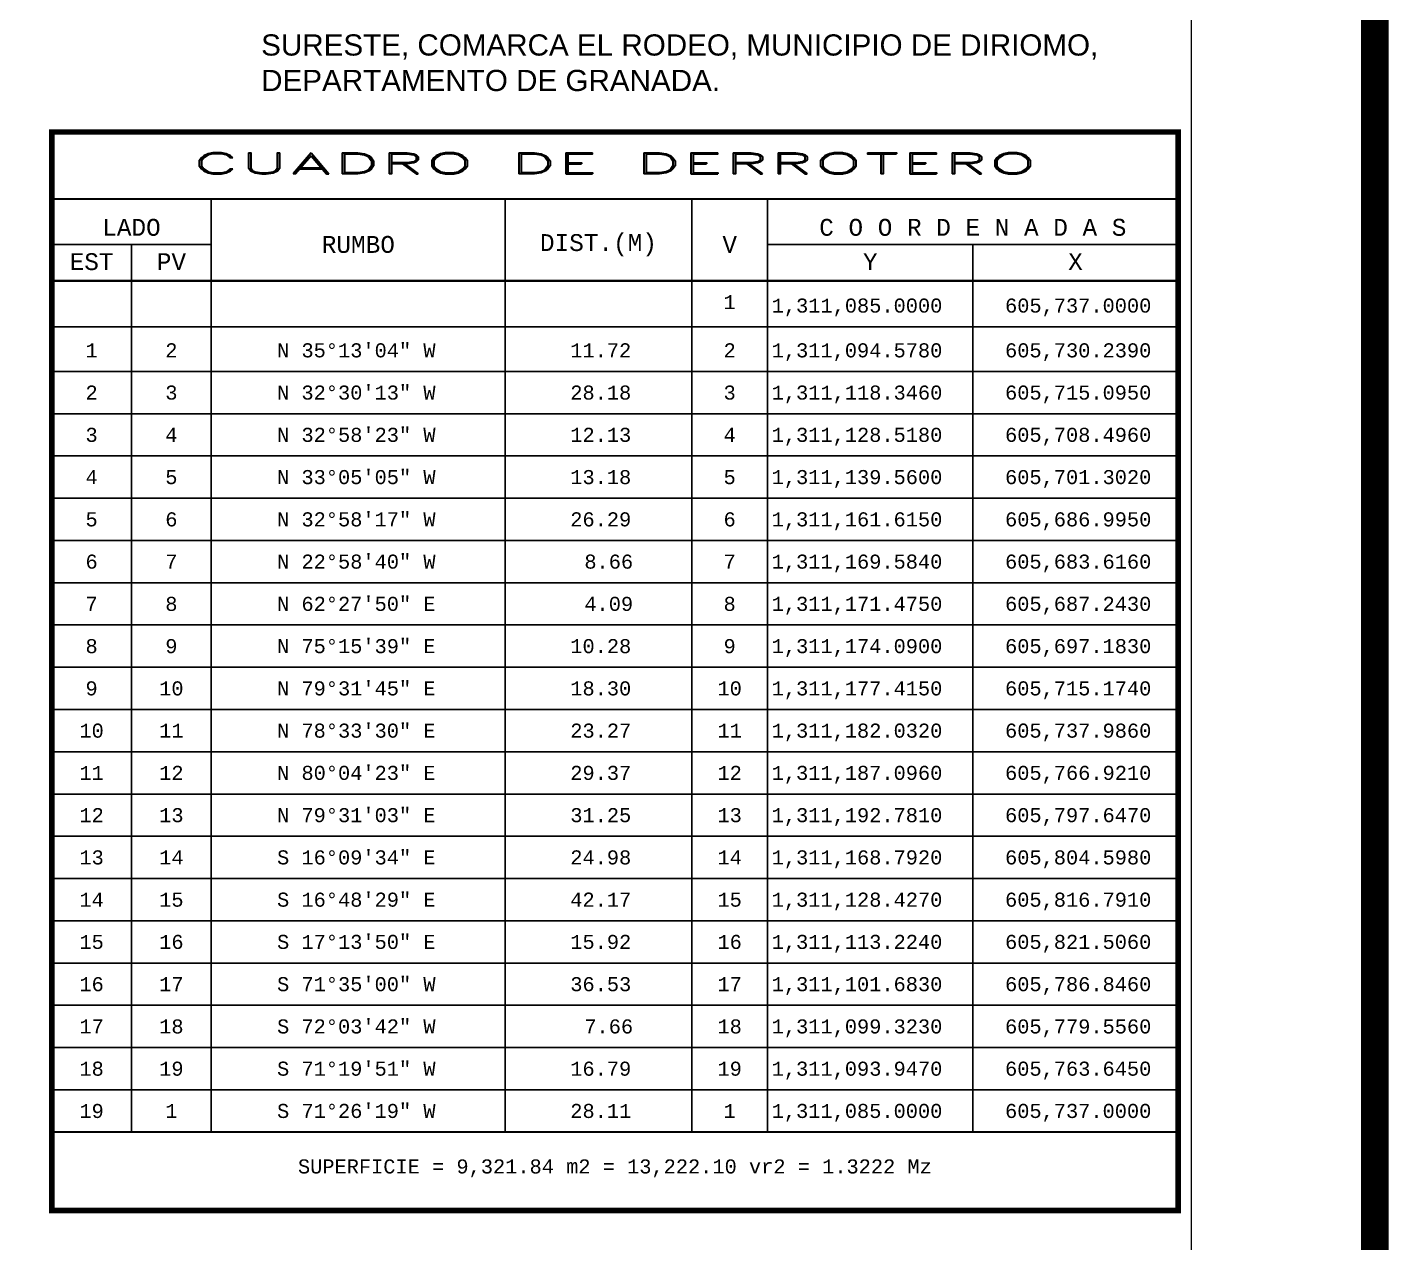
# Model space of a CAD drawing. Header units: millimetres. Extents: x 604785 to 1211550, y 1311006 to 2622648.
# Drawn here: x 605094.8 to 605206.2, y 1311107.7 to 1311207.2 of the extents above; entities that cross this region are included whole.
import ezdxf
from ezdxf.enums import TextEntityAlignment as Align

# ---------------------------------------------------------------- set-up
doc = ezdxf.new("R2010")
doc.units = ezdxf.units.MM
for name, color, linetype in [('CAJETIN', 5, 'Continuous'), ('CVL_CUADCON', 1, 'Continuous'), ('CVL_CUADCON_LIN', 8, 'Continuous'), ('CVL_CUADCON_TIT', 1, 'Continuous'), ('CVL_CUADCON_TX', 2, 'Continuous')]:
    doc.layers.add(name, color=color, linetype=linetype)
doc.styles.add('HUECA1', font='HUECA1.shx')
doc.styles.add('MONOTXT4', font='MONOTXT4.shx')
doc.styles.add('PI', font='arial.ttf', dxfattribs={"height": 0.4})

msp = doc.modelspace()

# ---------------------------------------------------------------- linework, layer by layer
at = {"const_width": 2.28}
msp.add_lwpolyline([(604785.969, 1311006.678), (605205.069, 1311006.678), (605205.069, 1311303.678), (604785.969, 1311303.678)], close=True, dxfattribs=at)
at = {"layer": 'CAJETIN'}
msp.add_line((605190.069, 1311014.381), (605190.069, 1311288.678), dxfattribs=at)
at = {"layer": 'CVL_CUADCON', "color": 18, "linetype": 'Continuous', "lineweight": 30, "true_color": 0x000000}
for p, q in [((605109.823, 1311193.148), (605109.823, 1311116.77)), ((605133.884, 1311193.148), (605133.884, 1311116.77)), ((605149.151, 1311193.148), (605149.151, 1311116.77)), ((605155.361, 1311193.148), (605155.361, 1311116.77)), ((605103.288, 1311189.426), (605103.288, 1311116.77)), ((605172.16, 1311189.426), (605172.16, 1311116.77))]:
    msp.add_line(p, q, dxfattribs=at)
at = {"layer": 'CVL_CUADCON', "color": 1, "linetype": 'Continuous', "lineweight": 30, "const_width": 0.461, "flags": 128}
msp.add_lwpolyline([(605096.762, 1311198.623), (605188.959, 1311198.623), (605188.959, 1311110.353), (605096.762, 1311110.353)], close=True, dxfattribs=at)
at = {"layer": 'CVL_CUADCON', "color": 18, "linetype": 'Continuous', "lineweight": 30, "true_color": 0x000000, "const_width": 0.173, "flags": 128}
for points in [[(605096.762, 1311193.148), (605188.959, 1311193.148)], [(605096.762, 1311186.441), (605188.959, 1311186.441)], [(605096.762, 1311116.77), (605188.959, 1311116.77)]]:
    msp.add_lwpolyline(points, dxfattribs=at)
at = {"layer": 'CVL_CUADCON_LIN', "color": 18, "linetype": 'Continuous', "lineweight": 30, "true_color": 0x000000}
for p, q in [((605096.762, 1311189.426), (605109.823, 1311189.426)), ((605155.361, 1311189.426), (605188.959, 1311189.426)), ((605096.762, 1311182.688), (605188.959, 1311182.688)), ((605096.762, 1311179.024), (605188.959, 1311179.024)), ((605096.762, 1311175.566), (605188.959, 1311175.566)), ((605096.762, 1311172.107), (605188.959, 1311172.107)), ((605096.762, 1311168.649), (605188.959, 1311168.649)), ((605096.762, 1311165.19), (605188.959, 1311165.19)), ((605096.762, 1311161.732), (605188.959, 1311161.732)), ((605096.762, 1311158.273), (605188.959, 1311158.273)), ((605096.762, 1311154.814), (605188.959, 1311154.814)), ((605096.762, 1311151.356), (605188.959, 1311151.356)), ((605096.762, 1311147.897), (605188.959, 1311147.897)), ((605096.762, 1311144.439), (605188.959, 1311144.439)), ((605096.762, 1311140.98), (605188.959, 1311140.98)), ((605096.762, 1311137.522), (605188.959, 1311137.522)), ((605096.762, 1311134.063), (605188.959, 1311134.063)), ((605096.762, 1311130.605), (605188.959, 1311130.605)), ((605096.762, 1311127.146), (605188.959, 1311127.146)), ((605096.762, 1311123.688), (605188.959, 1311123.688)), ((605096.762, 1311120.229), (605188.959, 1311120.229)), ((605096.762, 1311116.77), (605188.959, 1311116.77))]:
    msp.add_line(p, q, dxfattribs=at)

# ---------------------------------------------------------------- texts
at = {"style": 'PI'}
for s, p in [('SURESTE, COMARCA EL RODEO, MUNICIPIO DE DIRIOMO,', (605113.905, 1311204.879)), ('DEPARTAMENTO DE GRANADA.', (605113.905, 1311201.975))]:
    msp.add_text(s, height=1.73469, dxfattribs=at).set_placement(p)
at = {"layer": 'CVL_CUADCON_TIT', "color": 18, "lineweight": 30, "true_color": 0x000000, "style": 'HUECA1', "width": 2.180836}
msp.add_text('CUADRO DE DERROTERO', height=1.72927, dxfattribs=at).set_placement((605108.291, 1311195.199), (605177.431, 1311195.199), align=Align.FIT)
at = {"layer": 'CVL_CUADCON_TIT', "color": 18, "lineweight": 30, "true_color": 0x000000, "style": 'MONOTXT4'}
for s, height, p in [('LADO', 1.3834, (605103.288, 1311190.129)), ('C O O R D E N A D A S', 1.38342, (605172.159, 1311190.129)), ('EST', 1.3834, (605100.025, 1311187.32)), ('PV', 1.3834, (605106.562, 1311187.32)), ('Y', 1.383, (605163.766, 1311187.32)), ('X', 1.383, (605180.563, 1311187.32))]:
    msp.add_text(s, height=height, dxfattribs=at).set_placement(p, align=Align.CENTER)
for s, height, p in [('RUMBO', 1.3834, (605121.86, 1311189.423)), ('DIST.(M)', 1.3834, (605141.516, 1311189.423)), ('V', 1.383, (605152.261, 1311189.423))]:
    msp.add_text(s, height=height, dxfattribs=at).set_placement(p, align=Align.MIDDLE)
at = {"layer": 'CVL_CUADCON_TX', "color": 18, "lineweight": 30, "true_color": 0x000000, "style": 'MONOTXT4'}
for s, height, p in [('1', 1.153, (605152.256, 1311184.129)), ('1', 1.153, (605100.025, 1311180.177)), ('2', 1.153, (605106.555, 1311180.177)), ('2', 1.153, (605152.256, 1311180.177)), ('2', 1.153, (605100.025, 1311176.719)), ('3', 1.153, (605106.555, 1311176.719)), ('3', 1.153, (605152.256, 1311176.719)), ('3', 1.153, (605100.025, 1311173.26)), ('4', 1.153, (605106.555, 1311173.26)), ('4', 1.153, (605152.256, 1311173.26)), ('4', 1.153, (605100.025, 1311169.802)), ('5', 1.153, (605106.555, 1311169.802)), ('5', 1.153, (605152.256, 1311169.802)), ('5', 1.153, (605100.025, 1311166.343)), ('6', 1.153, (605106.555, 1311166.343)), ('6', 1.153, (605152.256, 1311166.343)), ('6', 1.153, (605100.025, 1311162.884)), ('7', 1.153, (605106.555, 1311162.884)), ('7', 1.153, (605152.256, 1311162.884)), ('7', 1.153, (605100.025, 1311159.426)), ('8', 1.153, (605106.555, 1311159.426)), ('8', 1.153, (605152.256, 1311159.426)), ('8', 1.153, (605100.025, 1311155.967)), ('9', 1.153, (605106.555, 1311155.967)), ('9', 1.153, (605152.256, 1311155.967)), ('9', 1.153, (605100.025, 1311152.509)), ('10', 1.1528, (605106.555, 1311152.509)), ('10', 1.1528, (605152.256, 1311152.509)), ('10', 1.1528, (605100.025, 1311149.05)), ('11', 1.1528, (605106.555, 1311149.05)), ('11', 1.1528, (605152.256, 1311149.05)), ('11', 1.1528, (605100.025, 1311145.592)), ('12', 1.1528, (605106.555, 1311145.592)), ('12', 1.1528, (605152.256, 1311145.592)), ('12', 1.1528, (605100.025, 1311142.133)), ('13', 1.1528, (605106.555, 1311142.133)), ('13', 1.1528, (605152.256, 1311142.133)), ('13', 1.1528, (605100.025, 1311138.675)), ('14', 1.1528, (605106.555, 1311138.675)), ('14', 1.1528, (605152.256, 1311138.675)), ('14', 1.1528, (605100.025, 1311135.216)), ('15', 1.1528, (605106.555, 1311135.216)), ('15', 1.1528, (605152.256, 1311135.216)), ('15', 1.1528, (605100.025, 1311131.758)), ('16', 1.1528, (605106.555, 1311131.758)), ('16', 1.1528, (605152.256, 1311131.758)), ('16', 1.1528, (605100.025, 1311128.299)), ('17', 1.1528, (605106.555, 1311128.299)), ('17', 1.1528, (605152.256, 1311128.299)), ('17', 1.1528, (605100.025, 1311124.84)), ('18', 1.1528, (605106.555, 1311124.84)), ('18', 1.1528, (605152.256, 1311124.84)), ('18', 1.1528, (605100.025, 1311121.382)), ('19', 1.1528, (605106.555, 1311121.382)), ('19', 1.1528, (605152.256, 1311121.382)), ('19', 1.1528, (605100.025, 1311117.923)), ('1', 1.153, (605106.555, 1311117.923)), ('1', 1.153, (605152.256, 1311117.923))]:
    msp.add_text(s, height=height, dxfattribs=at).set_placement(p, align=Align.CENTER)
for s, height, p in [('1,311,085.0000', 1.15285, (605155.696, 1311183.841)), ('605,737.0000', 1.15285, (605174.799, 1311183.841)), ('N 35%%D13\'04" W', 1.15285, (605115.208, 1311180.177)), ('11.72', 1.1528, (605139.21, 1311180.177)), ('1,311,094.5780', 1.15285, (605155.696, 1311180.177)), ('605,730.2390', 1.15285, (605174.799, 1311180.177)), ('N 32%%D30\'13" W', 1.15285, (605115.208, 1311176.719)), ('28.18', 1.1528, (605139.21, 1311176.719)), ('1,311,118.3460', 1.15285, (605155.696, 1311176.719)), ('605,715.0950', 1.15285, (605174.799, 1311176.719)), ('N 32%%D58\'23" W', 1.15285, (605115.208, 1311173.26)), ('12.13', 1.1528, (605139.21, 1311173.26)), ('1,311,128.5180', 1.15285, (605155.696, 1311173.26)), ('605,708.4960', 1.15285, (605174.799, 1311173.26)), ('N 33%%D05\'05" W', 1.15285, (605115.208, 1311169.802)), ('13.18', 1.1528, (605139.21, 1311169.802)), ('1,311,139.5600', 1.15285, (605155.696, 1311169.802)), ('605,701.3020', 1.15285, (605174.799, 1311169.802)), ('N 32%%D58\'17" W', 1.15285, (605115.208, 1311166.343)), ('26.29', 1.1528, (605139.21, 1311166.343)), ('1,311,161.6150', 1.15285, (605155.696, 1311166.343)), ('605,686.9950', 1.15285, (605174.799, 1311166.343)), ('N 22%%D58\'40" W', 1.15285, (605115.208, 1311162.884)), ('8.66', 1.1528, (605140.363, 1311162.884)), ('1,311,169.5840', 1.15285, (605155.696, 1311162.884)), ('605,683.6160', 1.15285, (605174.799, 1311162.884)), ('N 62%%D27\'50" E', 1.15285, (605115.208, 1311159.426)), ('4.09', 1.1528, (605140.363, 1311159.426)), ('1,311,171.4750', 1.15285, (605155.696, 1311159.426)), ('605,687.2430', 1.15285, (605174.799, 1311159.426)), ('N 75%%D15\'39" E', 1.15285, (605115.208, 1311155.967)), ('10.28', 1.1528, (605139.21, 1311155.967)), ('1,311,174.0900', 1.15285, (605155.696, 1311155.967)), ('605,697.1830', 1.15285, (605174.799, 1311155.967)), ('N 79%%D31\'45" E', 1.15285, (605115.208, 1311152.509)), ('18.30', 1.1528, (605139.21, 1311152.509)), ('1,311,177.4150', 1.15285, (605155.696, 1311152.509)), ('605,715.1740', 1.15285, (605174.799, 1311152.509)), ('N 78%%D33\'30" E', 1.15285, (605115.208, 1311149.05)), ('23.27', 1.1528, (605139.21, 1311149.05)), ('1,311,182.0320', 1.15285, (605155.696, 1311149.05)), ('605,737.9860', 1.15285, (605174.799, 1311149.05)), ('N 80%%D04\'23" E', 1.15285, (605115.208, 1311145.592)), ('29.37', 1.1528, (605139.21, 1311145.592)), ('1,311,187.0960', 1.15285, (605155.696, 1311145.592)), ('605,766.9210', 1.15285, (605174.799, 1311145.592)), ('N 79%%D31\'03" E', 1.15285, (605115.208, 1311142.133)), ('31.25', 1.1528, (605139.21, 1311142.133)), ('1,311,192.7810', 1.15285, (605155.696, 1311142.133)), ('605,797.6470', 1.15285, (605174.799, 1311142.133)), ('S 16%%D09\'34" E', 1.15285, (605115.208, 1311138.675)), ('24.98', 1.1528, (605139.21, 1311138.675)), ('1,311,168.7920', 1.15285, (605155.696, 1311138.675)), ('605,804.5980', 1.15285, (605174.799, 1311138.675)), ('S 16%%D48\'29" E', 1.15285, (605115.208, 1311135.216)), ('42.17', 1.1528, (605139.21, 1311135.216)), ('1,311,128.4270', 1.15285, (605155.696, 1311135.216)), ('605,816.7910', 1.15285, (605174.799, 1311135.216)), ('S 17%%D13\'50" E', 1.15285, (605115.208, 1311131.758)), ('15.92', 1.1528, (605139.21, 1311131.758)), ('1,311,113.2240', 1.15285, (605155.696, 1311131.758)), ('605,821.5060', 1.15285, (605174.799, 1311131.758)), ('S 71%%D35\'00" W', 1.15285, (605115.208, 1311128.299)), ('36.53', 1.1528, (605139.21, 1311128.299)), ('1,311,101.6830', 1.15285, (605155.696, 1311128.299)), ('605,786.8460', 1.15285, (605174.799, 1311128.299)), ('S 72%%D03\'42" W', 1.15285, (605115.208, 1311124.84)), ('7.66', 1.1528, (605140.363, 1311124.84)), ('1,311,099.3230', 1.15285, (605155.696, 1311124.84)), ('605,779.5560', 1.15285, (605174.799, 1311124.84)), ('S 71%%D19\'51" W', 1.15285, (605115.208, 1311121.382)), ('16.79', 1.1528, (605139.21, 1311121.382)), ('1,311,093.9470', 1.15285, (605155.696, 1311121.382)), ('605,763.6450', 1.15285, (605174.799, 1311121.382)), ('S 71%%D26\'19" W', 1.15285, (605115.208, 1311117.923)), ('28.11', 1.1528, (605139.21, 1311117.923)), ('1,311,085.0000', 1.15285, (605155.696, 1311117.923)), ('605,737.0000', 1.15285, (605174.799, 1311117.923))]:
    msp.add_text(s, height=height, dxfattribs=at).set_placement(p)
msp.add_text('SUPERFICIE = 9,321.84 m2 = 13,222.10 vr2 = 1.3222 Mz', height=1.15285, dxfattribs=at).set_placement((605142.861, 1311113.811), align=Align.MIDDLE)

doc.saveas('drawing.dxf')
